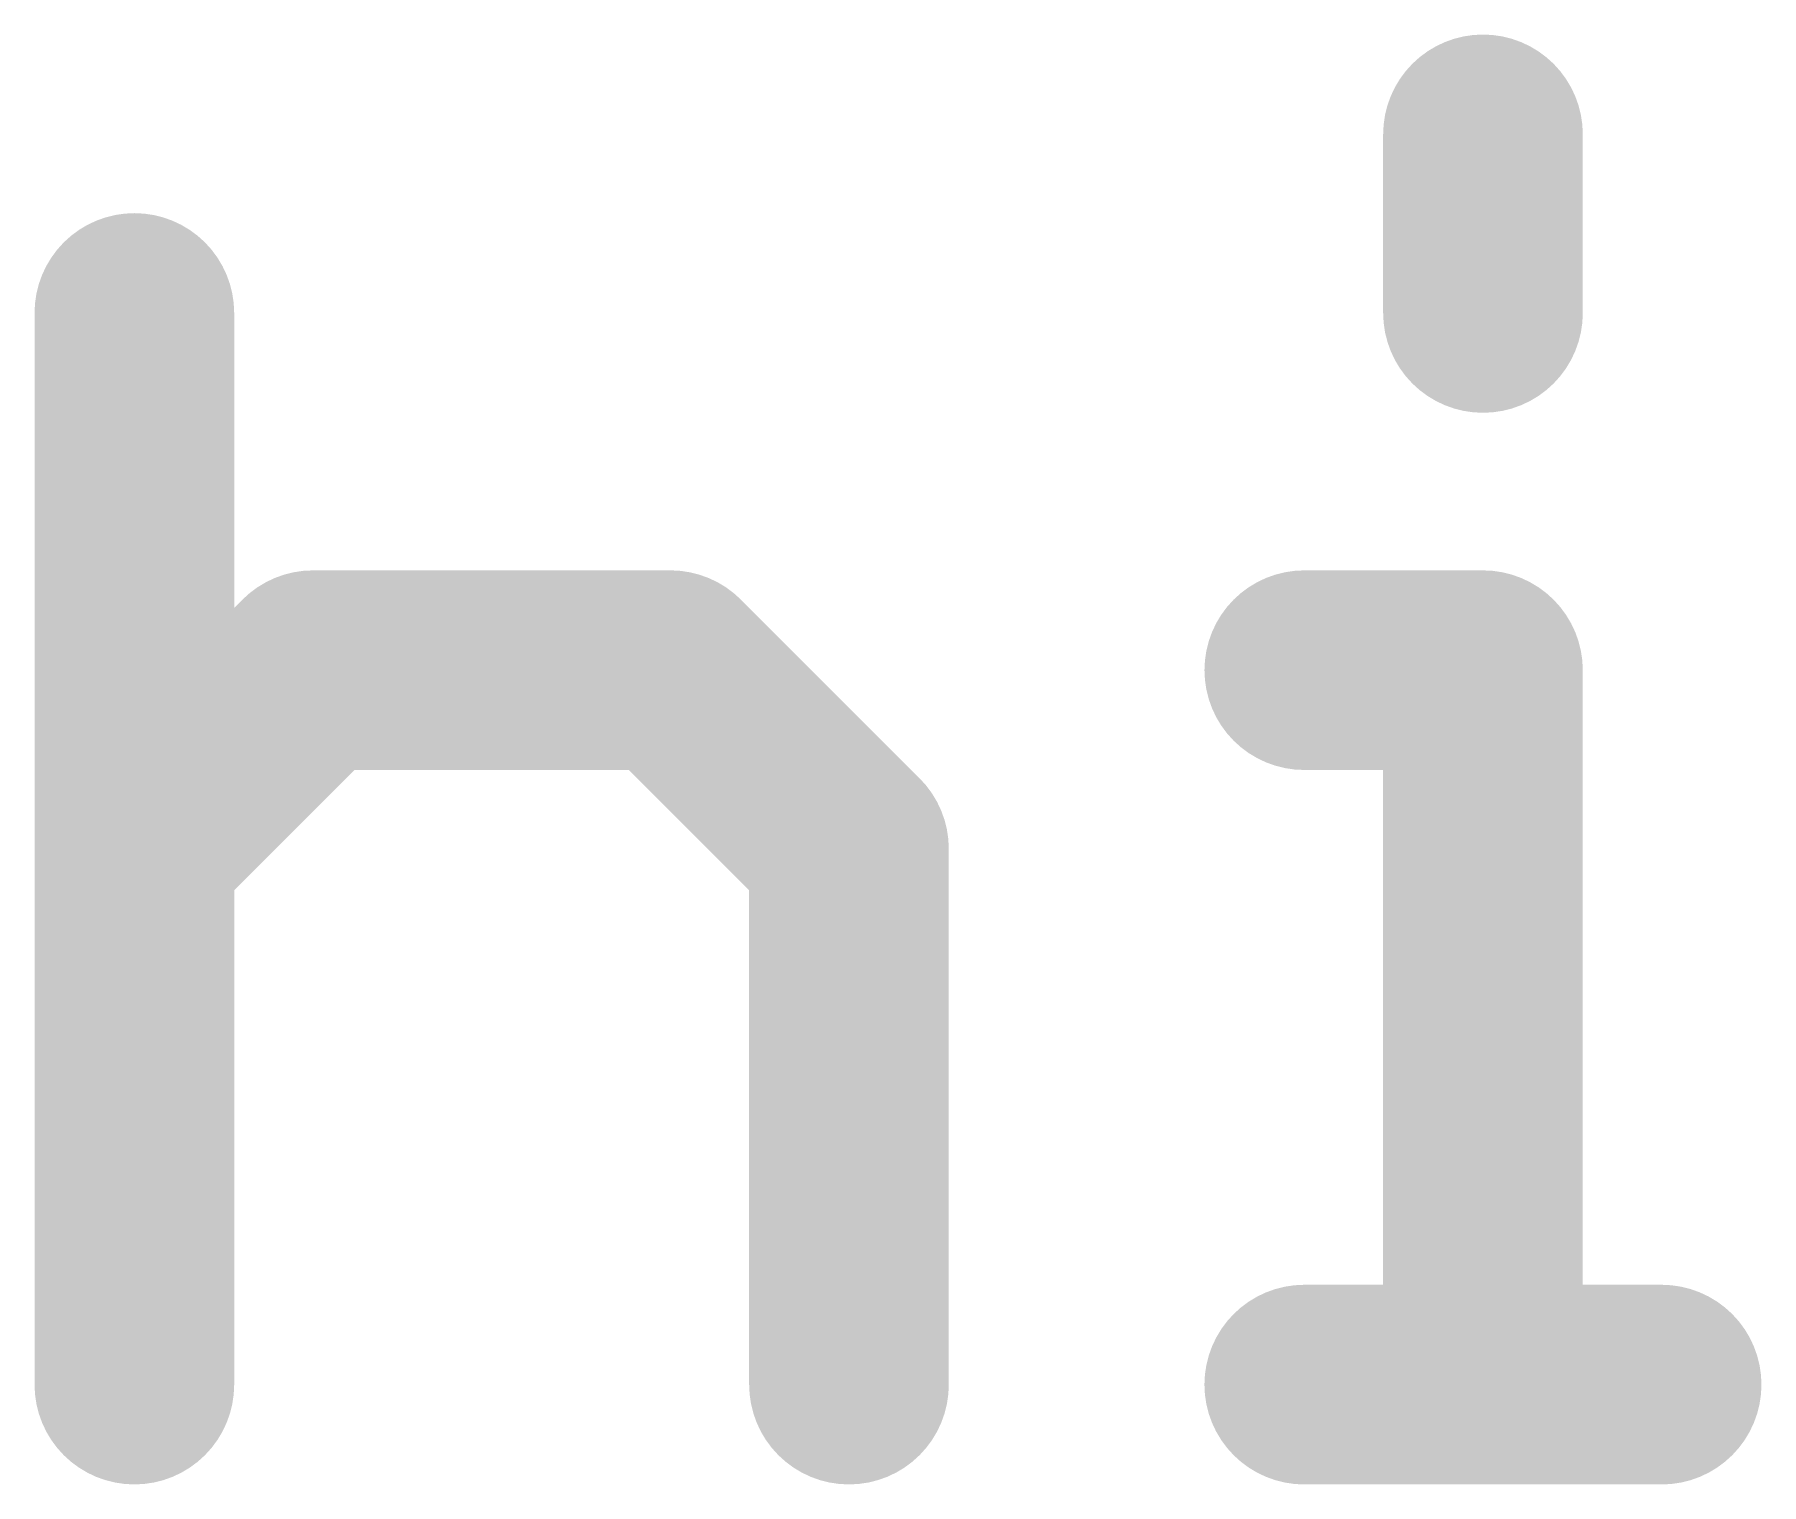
# Model space of a CAD drawing. Extents: x -15.6 to 66.2, y -11.4 to 53.5.
# Drawn here: x 44.669 to 47.085, y 8.509 to 10.538 of the extents above; entities that cross this region are included whole.
import ezdxf

# ---------------------------------------------------------------- set-up
doc = ezdxf.new("R2010")
doc.units = 0
doc.layers.add('21', color=41, linetype='CONTINUOUS')

msp = doc.modelspace()

# ---------------------------------------------------------------- linework, layer by layer
at = {"layer": '21', "const_width": 0.2794}
for points in [[(46.6955, 10.3986), (46.6955, 10.1486)], [(44.8084, 10.1486), (44.8084, 8.6487)], [(44.8084, 9.3986), (45.0584, 9.6486)], [(45.0584, 9.6486), (45.5583, 9.6486)], [(45.5583, 9.6486), (45.8083, 9.3986)], [(46.4455, 9.6486), (46.6955, 9.6486)], [(46.6955, 9.6486), (46.6955, 8.6487)], [(45.8083, 9.3986), (45.8083, 8.6487)], [(46.4455, 8.6487), (46.9455, 8.6487)]]:
    msp.add_lwpolyline(points, dxfattribs=at)
at = {"layer": '21', "const_width": 0.1397}
for points in [[(46.7654, 10.3986, 1), (46.6257, 10.3986)], [(44.8782, 10.1486, 1), (44.7385, 10.1486)], [(46.6257, 10.1486, 1), (46.7654, 10.1486)], [(45.0584, 9.7185, 1), (45.0584, 9.5788)], [(45.1078, 9.5992, 1), (45.009, 9.698)], [(45.6077, 9.698, 1), (45.5089, 9.5992)], [(45.5583, 9.5788, 1), (45.5583, 9.7185)], [(46.4455, 9.7185, 1), (46.4455, 9.5788)], [(46.7654, 9.6486, 1), (46.6257, 9.6486)], [(46.6955, 9.5788, 1), (46.6955, 9.7185)], [(45.8782, 9.3986, 1), (45.7385, 9.3986)], [(44.759, 9.448, 1), (44.8578, 9.3492)], [(45.7589, 9.3492, 1), (45.8577, 9.448)], [(46.4455, 8.7186, 1), (46.4455, 8.5788)], [(46.9455, 8.5788, 1), (46.9455, 8.7186)], [(44.7385, 8.6487, 1), (44.8782, 8.6487)], [(45.7385, 8.6487, 1), (45.8782, 8.6487)], [(46.6257, 8.6487, 1), (46.7654, 8.6487)]]:
    msp.add_lwpolyline(points, format="xyb", dxfattribs=at)

doc.saveas('drawing.dxf')
